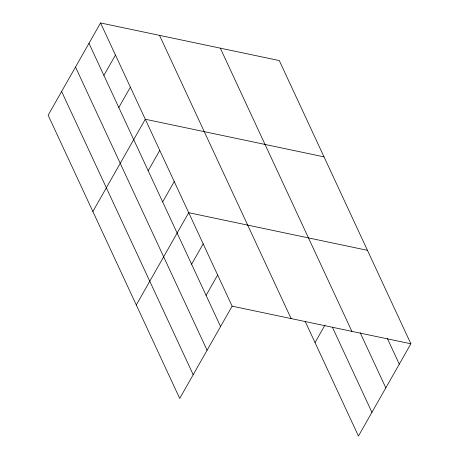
<?xml version="1.0" encoding="UTF-8"?>
<svg xmlns="http://www.w3.org/2000/svg" width="459" height="459" viewBox="0 0 459 459"><rect width="100%" height="100%" fill="white"/><g stroke="black" fill="none" stroke-linecap="round" stroke-linejoin="round"><path stroke-width="0.69" d="M100.55 22.95L48.132 115.22L179.716 398.435L232.134 306.164L100.55 22.95L279.284 60.565L410.868 343.78L358.45 436.05L305.08 321.174M103.889 75.419L115.461 55.046M118.801 107.515L130.373 87.147M92.873 211.513L145.285 119.242L324.025 156.858M148.188 170.765L159.761 150.397M162.664 201.92L174.236 181.552M136.294 304.971L188.706 212.701L367.447 250.321M191.61 264.229L203.182 243.855M206.085 295.384L217.658 275.01M315.029 342.592L325.052 324.949M232.134 306.164L410.868 343.78M387.235 338.191L399.296 364.153M360.183 332.712L385.818 387.878M220.303 48.155L351.887 331.369M332.425 327.301L371.928 412.325M159.531 35.366L291.115 318.575M88.977 43.324L220.561 326.533M75.5 67.048L207.078 350.263M61.609 91.49L193.193 374.705"/></g></svg>
